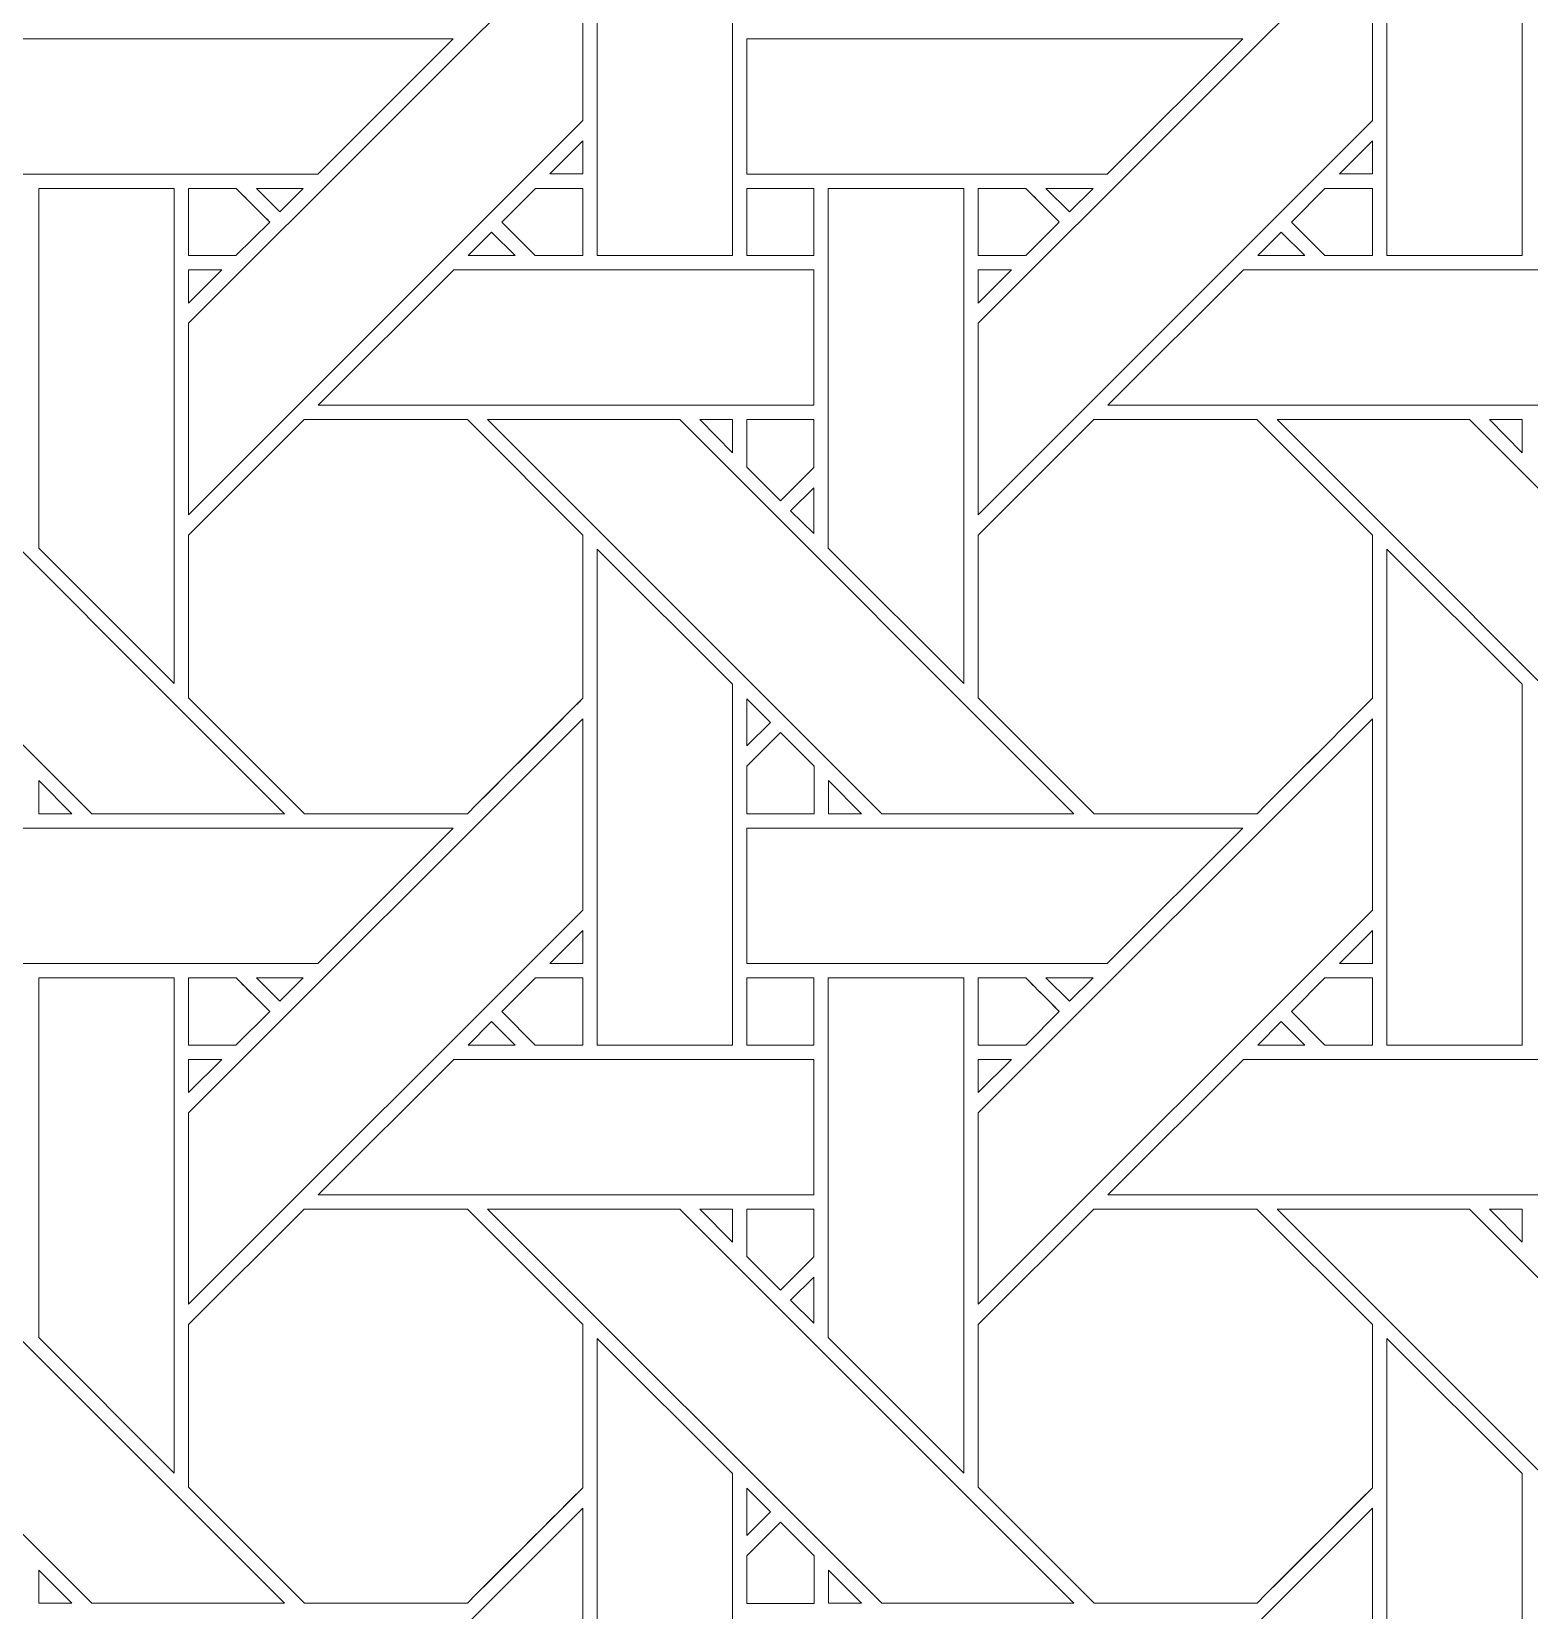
# Model space of a CAD drawing. Header units: inches. Extents: x 5.4 to 19.4, y 5.6 to 12.6.
# Drawn here: x 15.752 to 17.552, y 8.849 to 10.746 of the extents above; entities that cross this region are included whole.
import ezdxf

# ---------------------------------------------------------------- set-up
doc = ezdxf.new("R2010")
doc.units = ezdxf.units.IN
doc.header["$MEASUREMENT"] = 0
doc.layers.add('Design', color=7, linetype='Continuous', lineweight=0)

msp = doc.modelspace()

# ---------------------------------------------------------------- linework, layer by layer
at = {"layer": 'Design'}
for points, knots in [([(5.3829, 12.5948), (5.3829, 12.5948), (5.3829, 5.5948), (5.3829, 5.5948), (5.3829, 5.5948), (19.3829, 5.5948), (19.3829, 5.5948), (19.3829, 5.5948), (19.3829, 12.5948), (19.3829, 12.5948), (19.3829, 12.5948), (5.3829, 12.5948), (5.3829, 12.5948)], [0, 0, 0, 0, 1, 1, 1, 2, 2, 2, 3, 3, 3, 4, 4, 4, 4]), ([(5.8069, 12.1914), (5.8069, 12.1914), (5.8069, 5.9981), (5.8069, 5.9981), (5.8069, 5.9981), (18.9588, 5.9981), (18.9588, 5.9981), (18.9588, 5.9981), (18.9588, 12.1914), (18.9588, 12.1914), (18.9588, 12.1914), (5.8069, 12.1914), (5.8069, 12.1914)], [0, 0, 0, 0, 1, 1, 1, 2, 2, 2, 3, 3, 3, 4, 4, 4, 4]), ([(16.4317, 10.4769), (16.4317, 10.4769), (16.4317, 11.0727), (16.4317, 11.0727), (16.4317, 11.0727), (16.5945, 10.9106), (16.5945, 10.9106), (16.5945, 10.9106), (16.5945, 10.4769), (16.5945, 10.4769), (16.5945, 10.4769), (16.4317, 10.4769), (16.4317, 10.4769)], [0, 0, 0, 0, 1, 1, 1, 2, 2, 2, 3, 3, 3, 4, 4, 4, 4]), ([(17.3805, 10.4769), (17.3805, 10.4769), (17.3805, 11.0727), (17.3805, 11.0727), (17.3805, 11.0727), (17.5432, 10.9106), (17.5432, 10.9106), (17.5432, 10.9106), (17.5432, 10.4769), (17.5432, 10.4769), (17.5432, 10.4769), (17.3805, 10.4769), (17.3805, 10.4769)], [0, 0, 0, 0, 1, 1, 1, 2, 2, 2, 3, 3, 3, 4, 4, 4, 4]), ([(16.4146, 10.6391), (16.4146, 10.6391), (15.941, 10.1655), (15.941, 10.1655), (15.941, 10.1655), (15.941, 10.3956), (15.941, 10.3956), (15.941, 10.3956), (16.4146, 10.8692), (16.4146, 10.8692), (16.4146, 10.8692), (16.4146, 10.6391), (16.4146, 10.6391)], [0, 0, 0, 0, 1, 1, 1, 2, 2, 2, 3, 3, 3, 4, 4, 4, 4]), ([(17.3633, 10.6391), (17.3633, 10.6391), (16.8897, 10.1655), (16.8897, 10.1655), (16.8897, 10.1655), (16.8897, 10.3956), (16.8897, 10.3956), (16.8897, 10.3956), (17.3633, 10.8692), (17.3633, 10.8692), (17.3633, 10.8692), (17.3633, 10.6391), (17.3633, 10.6391)], [0, 0, 0, 0, 1, 1, 1, 2, 2, 2, 3, 3, 3, 4, 4, 4, 4]), ([(16.2588, 10.7376), (16.2588, 10.7376), (16.0961, 10.5749), (16.0961, 10.5749), (16.0961, 10.5749), (15.6631, 10.5749), (15.6631, 10.5749), (15.6631, 10.5749), (15.6631, 10.7376), (15.6631, 10.7376), (15.6631, 10.7376), (16.2588, 10.7376), (16.2588, 10.7376)], [0, 0, 0, 0, 1, 1, 1, 2, 2, 2, 3, 3, 3, 4, 4, 4, 4]), ([(17.2075, 10.7376), (17.2075, 10.7376), (17.0448, 10.5749), (17.0448, 10.5749), (17.0448, 10.5749), (16.6118, 10.5749), (16.6118, 10.5749), (16.6118, 10.5749), (16.6118, 10.7376), (16.6118, 10.7376), (16.6118, 10.7376), (17.2075, 10.7376), (17.2075, 10.7376)], [0, 0, 0, 0, 1, 1, 1, 2, 2, 2, 3, 3, 3, 4, 4, 4, 4]), ([(16.3748, 10.575), (16.3748, 10.575), (16.4146, 10.6147), (16.4146, 10.6147), (16.4146, 10.6147), (16.4146, 10.575), (16.4146, 10.575), (16.4146, 10.575), (16.3748, 10.575), (16.3748, 10.575)], [0, 0, 0, 0, 1, 1, 1, 2, 2, 2, 3, 3, 3, 3]), ([(17.3634, 10.575), (17.3634, 10.575), (17.3236, 10.575), (17.3236, 10.575), (17.3236, 10.575), (17.3634, 10.6147), (17.3634, 10.6147), (17.3634, 10.6147), (17.3634, 10.575), (17.3634, 10.575)], [0, 0, 0, 0, 1, 1, 1, 2, 2, 2, 3, 3, 3, 3]), ([(15.7609, 10.1255), (15.7609, 10.1255), (15.7609, 10.5577), (15.7609, 10.5577), (15.7609, 10.5577), (15.9238, 10.5577), (15.9238, 10.5577), (15.9238, 10.5577), (15.9238, 9.9626), (15.9238, 9.9626), (15.9238, 9.9626), (15.7609, 10.1255), (15.7609, 10.1255)], [0, 0, 0, 0, 1, 1, 1, 2, 2, 2, 3, 3, 3, 4, 4, 4, 4]), ([(15.998, 10.5577), (16.0032, 10.5526), (16.0339, 10.5218), (16.0384, 10.5173), (16.0384, 10.5173), (15.9979, 10.4769), (15.9979, 10.4769), (15.9979, 10.4769), (15.941, 10.4769), (15.941, 10.4769), (15.941, 10.4769), (15.941, 10.5577), (15.941, 10.5577), (15.941, 10.5577), (15.998, 10.5577), (15.998, 10.5577)], [0, 0, 0, 0, 1, 1, 1, 2, 2, 2, 3, 3, 3, 4, 4, 4, 5, 5, 5, 5]), ([(16.0384, 10.5173), (16.0384, 10.5173), (15.9979, 10.4769), (15.9979, 10.4769), (15.9979, 10.4769), (15.941, 10.4769), (15.941, 10.4769), (15.941, 10.4769), (15.941, 10.5577), (15.941, 10.5577), (15.941, 10.5577), (15.998, 10.5577), (15.998, 10.5577), (16.0034, 10.5523), (16.0384, 10.5173), (16.0384, 10.5173)], [0, 0, 0, 0, 1, 1, 1, 2, 2, 2, 3, 3, 3, 4, 4, 4, 5, 5, 5, 5]), ([(16.0224, 10.5577), (16.0224, 10.5577), (16.0788, 10.5577), (16.0788, 10.5577), (16.0788, 10.5577), (16.0506, 10.5295), (16.0506, 10.5295), (16.0506, 10.5295), (16.0224, 10.5577), (16.0224, 10.5577)], [0, 0, 0, 0, 1, 1, 1, 2, 2, 2, 3, 3, 3, 3]), ([(16.4146, 10.5577), (16.4146, 10.5577), (16.4146, 10.4769), (16.4146, 10.4769), (16.4146, 10.4769), (16.3575, 10.4769), (16.3575, 10.4769), (16.3575, 10.4769), (16.3172, 10.5173), (16.3172, 10.5173), (16.3172, 10.5173), (16.3576, 10.5577), (16.3576, 10.5577), (16.3576, 10.5577), (16.4146, 10.5577), (16.4146, 10.5577)], [0, 0, 0, 0, 1, 1, 1, 2, 2, 2, 3, 3, 3, 4, 4, 4, 5, 5, 5, 5]), ([(16.4146, 10.4769), (16.4146, 10.4769), (16.3575, 10.4769), (16.3575, 10.4769), (16.3575, 10.4769), (16.3172, 10.5173), (16.3172, 10.5173), (16.3172, 10.5173), (16.3576, 10.5577), (16.3576, 10.5577), (16.3576, 10.5577), (16.4146, 10.5577), (16.4146, 10.5577), (16.4146, 10.5577), (16.4146, 10.4769), (16.4146, 10.4769)], [0, 0, 0, 0, 1, 1, 1, 2, 2, 2, 3, 3, 3, 4, 4, 4, 5, 5, 5, 5]), ([(16.6921, 10.4769), (16.6921, 10.4769), (16.6118, 10.4769), (16.6118, 10.4769), (16.6118, 10.4769), (16.6118, 10.5577), (16.6118, 10.5577), (16.6118, 10.5577), (16.6921, 10.5577), (16.6921, 10.5577), (16.6921, 10.5577), (16.6921, 10.4769), (16.6921, 10.4769)], [0, 0, 0, 0, 1, 1, 1, 2, 2, 2, 3, 3, 3, 4, 4, 4, 4]), ([(16.6118, 10.4769), (16.6118, 10.4769), (16.6118, 10.5577), (16.6118, 10.5577), (16.6118, 10.5577), (16.6921, 10.5577), (16.6921, 10.5577), (16.6921, 10.5577), (16.6921, 10.4769), (16.6921, 10.4769), (16.6921, 10.4769), (16.6118, 10.4769), (16.6118, 10.4769)], [0, 0, 0, 0, 1, 1, 1, 2, 2, 2, 3, 3, 3, 4, 4, 4, 4]), ([(16.7096, 10.1255), (16.7096, 10.1255), (16.7096, 10.5577), (16.7096, 10.5577), (16.7096, 10.5577), (16.8725, 10.5577), (16.8725, 10.5577), (16.8725, 10.5577), (16.8725, 9.9626), (16.8725, 9.9626), (16.8725, 9.9626), (16.7096, 10.1255), (16.7096, 10.1255)], [0, 0, 0, 0, 1, 1, 1, 2, 2, 2, 3, 3, 3, 4, 4, 4, 4]), ([(16.9468, 10.5577), (16.9519, 10.5526), (16.9827, 10.5218), (16.9871, 10.5173), (16.9871, 10.5173), (16.9467, 10.4769), (16.9467, 10.4769), (16.9467, 10.4769), (16.8897, 10.4769), (16.8897, 10.4769), (16.8897, 10.4769), (16.8897, 10.5577), (16.8897, 10.5577), (16.8897, 10.5577), (16.9468, 10.5577), (16.9468, 10.5577)], [0, 0, 0, 0, 1, 1, 1, 2, 2, 2, 3, 3, 3, 4, 4, 4, 5, 5, 5, 5]), ([(16.9871, 10.5173), (16.9871, 10.5173), (16.9467, 10.4769), (16.9467, 10.4769), (16.9467, 10.4769), (16.8897, 10.4769), (16.8897, 10.4769), (16.8897, 10.4769), (16.8897, 10.5577), (16.8897, 10.5577), (16.8897, 10.5577), (16.9468, 10.5577), (16.9468, 10.5577), (16.9521, 10.5524), (16.9829, 10.5216), (16.9871, 10.5173)], [0, 0, 0, 0, 1, 1, 1, 2, 2, 2, 3, 3, 3, 4, 4, 4, 5, 5, 5, 5]), ([(16.9711, 10.5577), (16.9711, 10.5577), (17.0276, 10.5577), (17.0276, 10.5577), (17.0276, 10.5577), (16.9993, 10.5295), (16.9993, 10.5295), (16.9993, 10.5295), (16.9711, 10.5577), (16.9711, 10.5577)], [0, 0, 0, 0, 1, 1, 1, 2, 2, 2, 3, 3, 3, 3]), ([(17.3634, 10.5577), (17.3634, 10.5577), (17.3634, 10.4769), (17.3634, 10.4769), (17.3634, 10.4769), (17.3063, 10.4769), (17.3063, 10.4769), (17.3063, 10.4769), (17.2659, 10.5173), (17.2659, 10.5173), (17.2659, 10.5173), (17.3063, 10.5577), (17.3063, 10.5577), (17.3063, 10.5577), (17.3634, 10.5577), (17.3634, 10.5577)], [0, 0, 0, 0, 1, 1, 1, 2, 2, 2, 3, 3, 3, 4, 4, 4, 5, 5, 5, 5]), ([(17.3634, 10.4769), (17.3634, 10.4769), (17.3063, 10.4769), (17.3063, 10.4769), (17.3063, 10.4769), (17.2659, 10.5173), (17.2659, 10.5173), (17.2659, 10.5173), (17.3063, 10.5577), (17.3063, 10.5577), (17.3063, 10.5577), (17.3634, 10.5577), (17.3634, 10.5577), (17.3634, 10.5577), (17.3634, 10.4769), (17.3634, 10.4769)], [0, 0, 0, 0, 1, 1, 1, 2, 2, 2, 3, 3, 3, 4, 4, 4, 5, 5, 5, 5]), ([(16.2768, 10.4769), (16.2768, 10.4769), (16.305, 10.5052), (16.305, 10.5052), (16.305, 10.5052), (16.3333, 10.4769), (16.3333, 10.4769), (16.3333, 10.4769), (16.2768, 10.4769), (16.2768, 10.4769)], [0, 0, 0, 0, 1, 1, 1, 2, 2, 2, 3, 3, 3, 3]), ([(17.2255, 10.4769), (17.2255, 10.4769), (17.2538, 10.5052), (17.2538, 10.5052), (17.2538, 10.5052), (17.282, 10.4769), (17.282, 10.4769), (17.282, 10.4769), (17.2255, 10.4769), (17.2255, 10.4769)], [0, 0, 0, 0, 1, 1, 1, 2, 2, 2, 3, 3, 3, 3]), ([(15.9808, 10.4598), (15.9808, 10.4598), (15.941, 10.4199), (15.941, 10.4199), (15.941, 10.4199), (15.941, 10.4598), (15.941, 10.4598), (15.941, 10.4598), (15.9808, 10.4598), (15.9808, 10.4598)], [0, 0, 0, 0, 1, 1, 1, 2, 2, 2, 3, 3, 3, 3]), ([(16.6921, 10.4598), (16.6921, 10.4598), (16.6921, 10.297), (16.6921, 10.297), (16.6921, 10.297), (16.0968, 10.297), (16.0968, 10.297), (16.0968, 10.297), (16.2596, 10.4598), (16.2596, 10.4598), (16.2596, 10.4598), (16.6921, 10.4598), (16.6921, 10.4598)], [0, 0, 0, 0, 1, 1, 1, 2, 2, 2, 3, 3, 3, 4, 4, 4, 4]), ([(16.9295, 10.4598), (16.9295, 10.4598), (16.8897, 10.4199), (16.8897, 10.4199), (16.8897, 10.4199), (16.8897, 10.4598), (16.8897, 10.4598), (16.8897, 10.4598), (16.9295, 10.4598), (16.9295, 10.4598)], [0, 0, 0, 0, 1, 1, 1, 2, 2, 2, 3, 3, 3, 3]), ([(17.6408, 10.4598), (17.6408, 10.4598), (17.6408, 10.297), (17.6408, 10.297), (17.6408, 10.297), (17.0455, 10.297), (17.0455, 10.297), (17.0455, 10.297), (17.2084, 10.4598), (17.2084, 10.4598), (17.2084, 10.4598), (17.6408, 10.4598), (17.6408, 10.4598)], [0, 0, 0, 0, 1, 1, 1, 2, 2, 2, 3, 3, 3, 4, 4, 4, 4]), ([(16.056, 9.8062), (16.056, 9.8062), (15.8249, 9.8062), (15.8249, 9.8062), (15.8249, 9.8062), (15.3514, 10.2798), (15.3514, 10.2798), (15.3514, 10.2798), (15.5823, 10.2798), (15.5823, 10.2798), (15.5823, 10.2798), (16.056, 9.8062), (16.056, 9.8062)], [0, 0, 0, 0, 1, 1, 1, 2, 2, 2, 3, 3, 3, 4, 4, 4, 4]), ([(16.0797, 10.2798), (16.0797, 10.2798), (16.2759, 10.2798), (16.2759, 10.2798), (16.2759, 10.2798), (16.4146, 10.1411), (16.4146, 10.1411), (16.4146, 10.1411), (16.4146, 9.9449), (16.4146, 9.9449), (16.3968, 9.9269), (16.2849, 9.8152), (16.2759, 9.8062), (16.2759, 9.8062), (16.0802, 9.8062), (16.0802, 9.8062), (16.0802, 9.8062), (15.941, 9.9454), (15.941, 9.9454), (15.941, 9.9454), (15.941, 10.1411), (15.941, 10.1411), (15.941, 10.1411), (16.0797, 10.2798), (16.0797, 10.2798)], [0, 0, 0, 0, 1, 1, 1, 2, 2, 2, 3, 3, 3, 4, 4, 4, 5, 5, 5, 6, 6, 6, 7, 7, 7, 8, 8, 8, 8]), ([(16.4146, 10.1411), (16.4146, 10.1411), (16.4146, 9.9449), (16.4146, 9.9449), (16.3965, 9.9266), (16.2847, 9.815), (16.2759, 9.8062), (16.2759, 9.8062), (16.0802, 9.8062), (16.0802, 9.8062), (16.0802, 9.8062), (15.941, 9.9454), (15.941, 9.9454), (15.941, 9.9454), (15.941, 10.1411), (15.941, 10.1411), (15.941, 10.1411), (16.0797, 10.2798), (16.0797, 10.2798), (16.0797, 10.2798), (16.2759, 10.2798), (16.2759, 10.2798), (16.2759, 10.2798), (16.4146, 10.1411), (16.4146, 10.1411)], [0, 0, 0, 0, 1, 1, 1, 2, 2, 2, 3, 3, 3, 4, 4, 4, 5, 5, 5, 6, 6, 6, 7, 7, 7, 8, 8, 8, 8]), ([(17.0047, 9.8062), (17.0047, 9.8062), (16.7737, 9.8062), (16.7737, 9.8062), (16.7737, 9.8062), (16.3001, 10.2798), (16.3001, 10.2798), (16.3001, 10.2798), (16.531, 10.2798), (16.531, 10.2798), (16.531, 10.2798), (17.0047, 9.8062), (17.0047, 9.8062)], [0, 0, 0, 0, 1, 1, 1, 2, 2, 2, 3, 3, 3, 4, 4, 4, 4]), ([(16.5552, 10.2798), (16.5552, 10.2798), (16.5946, 10.2798), (16.5946, 10.2798), (16.5946, 10.2798), (16.5946, 10.24), (16.5946, 10.24), (16.5946, 10.24), (16.5552, 10.2798), (16.5552, 10.2798)], [0, 0, 0, 0, 1, 1, 1, 2, 2, 2, 3, 3, 3, 3]), ([(16.6921, 10.2798), (16.6921, 10.2798), (16.6921, 10.2222), (16.6921, 10.2222), (16.6921, 10.2222), (16.6522, 10.1823), (16.6522, 10.1823), (16.6522, 10.1823), (16.6118, 10.2226), (16.6118, 10.2226), (16.6118, 10.2226), (16.6118, 10.2798), (16.6118, 10.2798), (16.6118, 10.2798), (16.6921, 10.2798), (16.6921, 10.2798)], [0, 0, 0, 0, 1, 1, 1, 2, 2, 2, 3, 3, 3, 4, 4, 4, 5, 5, 5, 5]), ([(16.6522, 10.1823), (16.6522, 10.1823), (16.6118, 10.2226), (16.6118, 10.2226), (16.6118, 10.2226), (16.6118, 10.2798), (16.6118, 10.2798), (16.6118, 10.2798), (16.6921, 10.2798), (16.6921, 10.2798), (16.6921, 10.2798), (16.6921, 10.2222), (16.6921, 10.2222), (16.6921, 10.2222), (16.6522, 10.1823), (16.6522, 10.1823)], [0, 0, 0, 0, 1, 1, 1, 2, 2, 2, 3, 3, 3, 4, 4, 4, 5, 5, 5, 5]), ([(17.0284, 10.2798), (17.0284, 10.2798), (17.2246, 10.2798), (17.2246, 10.2798), (17.2246, 10.2798), (17.3634, 10.1411), (17.3634, 10.1411), (17.3634, 10.1411), (17.3634, 9.9449), (17.3634, 9.9449), (17.3456, 9.9269), (17.2336, 9.8152), (17.2247, 9.8062), (17.2247, 9.8062), (17.0289, 9.8062), (17.0289, 9.8062), (17.0289, 9.8062), (16.8897, 9.9454), (16.8897, 9.9454), (16.8897, 9.9454), (16.8897, 10.1411), (16.8897, 10.1411), (16.8897, 10.1411), (17.0284, 10.2798), (17.0284, 10.2798)], [0, 0, 0, 0, 1, 1, 1, 2, 2, 2, 3, 3, 3, 4, 4, 4, 5, 5, 5, 6, 6, 6, 7, 7, 7, 8, 8, 8, 8]), ([(17.3634, 9.9449), (17.3456, 9.927), (17.2337, 9.8152), (17.2247, 9.8062), (17.2247, 9.8062), (17.0289, 9.8062), (17.0289, 9.8062), (17.0289, 9.8062), (16.8897, 9.9454), (16.8897, 9.9454), (16.8897, 9.9454), (16.8897, 10.1411), (16.8897, 10.1411), (16.8897, 10.1411), (17.0284, 10.2798), (17.0284, 10.2798), (17.0284, 10.2798), (17.2246, 10.2798), (17.2246, 10.2798), (17.2246, 10.2798), (17.3634, 10.1411), (17.3634, 10.1411), (17.3634, 10.1411), (17.3634, 9.9449), (17.3634, 9.9449)], [0, 0, 0, 0, 1, 1, 1, 2, 2, 2, 3, 3, 3, 4, 4, 4, 5, 5, 5, 6, 6, 6, 7, 7, 7, 8, 8, 8, 8]), ([(17.7224, 9.8062), (17.7224, 9.8062), (17.2488, 10.2798), (17.2488, 10.2798), (17.2488, 10.2798), (17.4798, 10.2798), (17.4798, 10.2798), (17.4798, 10.2798), (17.9534, 9.8062), (17.9534, 9.8062), (17.9534, 9.8062), (17.7224, 9.8062), (17.7224, 9.8062)], [0, 0, 0, 0, 1, 1, 1, 2, 2, 2, 3, 3, 3, 4, 4, 4, 4]), ([(17.5433, 10.2798), (17.5433, 10.2798), (17.5433, 10.24), (17.5433, 10.24), (17.5433, 10.24), (17.5039, 10.2798), (17.5039, 10.2798), (17.5039, 10.2798), (17.5433, 10.2798), (17.5433, 10.2798)], [0, 0, 0, 0, 1, 1, 1, 2, 2, 2, 3, 3, 3, 3]), ([(16.6921, 10.198), (16.6921, 10.198), (16.6921, 10.1428), (16.6921, 10.1428), (16.6921, 10.1428), (16.6643, 10.1702), (16.6643, 10.1702), (16.6643, 10.1702), (16.6921, 10.198), (16.6921, 10.198)], [0, 0, 0, 0, 1, 1, 1, 2, 2, 2, 3, 3, 3, 3]), ([(16.4317, 9.5282), (16.4317, 9.5282), (16.4317, 10.124), (16.4317, 10.124), (16.4317, 10.124), (16.5945, 9.9619), (16.5945, 9.9619), (16.5945, 9.9619), (16.5945, 9.5282), (16.5945, 9.5282), (16.5945, 9.5282), (16.4317, 9.5282), (16.4317, 9.5282)], [0, 0, 0, 0, 1, 1, 1, 2, 2, 2, 3, 3, 3, 4, 4, 4, 4]), ([(17.3805, 9.5282), (17.3805, 9.5282), (17.3805, 10.124), (17.3805, 10.124), (17.3805, 10.124), (17.5432, 9.9619), (17.5432, 9.9619), (17.5432, 9.9619), (17.5432, 9.5282), (17.5432, 9.5282), (17.5432, 9.5282), (17.3805, 9.5282), (17.3805, 9.5282)], [0, 0, 0, 0, 1, 1, 1, 2, 2, 2, 3, 3, 3, 4, 4, 4, 4]), ([(16.6118, 9.8876), (16.6118, 9.8876), (16.6118, 9.9444), (16.6118, 9.9444), (16.6118, 9.9444), (16.64, 9.9158), (16.64, 9.9158), (16.64, 9.9158), (16.6118, 9.8876), (16.6118, 9.8876)], [0, 0, 0, 0, 1, 1, 1, 2, 2, 2, 3, 3, 3, 3]), ([(16.4146, 9.6904), (16.4146, 9.6904), (15.941, 9.2167), (15.941, 9.2167), (15.941, 9.2167), (15.941, 9.4468), (15.941, 9.4468), (15.941, 9.4468), (16.4146, 9.9204), (16.4146, 9.9204), (16.4146, 9.9204), (16.4146, 9.6904), (16.4146, 9.6904)], [0, 0, 0, 0, 1, 1, 1, 2, 2, 2, 3, 3, 3, 4, 4, 4, 4]), ([(17.3633, 9.6904), (17.3633, 9.6904), (16.8897, 9.2167), (16.8897, 9.2167), (16.8897, 9.2167), (16.8897, 9.4468), (16.8897, 9.4468), (16.8897, 9.4468), (17.3633, 9.9204), (17.3633, 9.9204), (17.3633, 9.9204), (17.3633, 9.6904), (17.3633, 9.6904)], [0, 0, 0, 0, 1, 1, 1, 2, 2, 2, 3, 3, 3, 4, 4, 4, 4]), ([(16.6118, 9.8059), (16.6118, 9.8059), (16.6118, 9.8632), (16.6118, 9.8632), (16.6118, 9.8632), (16.6522, 9.9036), (16.6522, 9.9036), (16.6522, 9.9036), (16.6925, 9.8632), (16.6925, 9.8632), (16.6925, 9.8632), (16.6925, 9.8059), (16.6925, 9.8059), (16.6925, 9.8059), (16.6118, 9.8059), (16.6118, 9.8059)], [0, 0, 0, 0, 1, 1, 1, 2, 2, 2, 3, 3, 3, 4, 4, 4, 5, 5, 5, 5]), ([(16.6522, 9.9036), (16.6522, 9.9036), (16.6925, 9.8632), (16.6925, 9.8632), (16.6925, 9.8632), (16.6925, 9.8059), (16.6925, 9.8059), (16.6925, 9.8059), (16.6118, 9.8059), (16.6118, 9.8059), (16.6118, 9.8059), (16.6118, 9.8632), (16.6118, 9.8632), (16.6118, 9.8632), (16.6522, 9.9036), (16.6522, 9.9036)], [0, 0, 0, 0, 1, 1, 1, 2, 2, 2, 3, 3, 3, 4, 4, 4, 5, 5, 5, 5]), ([(15.761, 9.8062), (15.761, 9.8062), (15.761, 9.846), (15.761, 9.846), (15.761, 9.846), (15.8007, 9.8062), (15.8007, 9.8062), (15.8007, 9.8062), (15.761, 9.8062), (15.761, 9.8062)], [0, 0, 0, 0, 1, 1, 1, 2, 2, 2, 3, 3, 3, 3]), ([(16.7097, 9.8062), (16.7097, 9.8062), (16.7097, 9.846), (16.7097, 9.846), (16.7097, 9.846), (16.7495, 9.8062), (16.7495, 9.8062), (16.7495, 9.8062), (16.7097, 9.8062), (16.7097, 9.8062)], [0, 0, 0, 0, 1, 1, 1, 2, 2, 2, 3, 3, 3, 3]), ([(16.2588, 9.7889), (16.2588, 9.7889), (16.0961, 9.6262), (16.0961, 9.6262), (16.0961, 9.6262), (15.6631, 9.6262), (15.6631, 9.6262), (15.6631, 9.6262), (15.6631, 9.7889), (15.6631, 9.7889), (15.6631, 9.7889), (16.2588, 9.7889), (16.2588, 9.7889)], [0, 0, 0, 0, 1, 1, 1, 2, 2, 2, 3, 3, 3, 4, 4, 4, 4]), ([(17.0448, 9.6262), (17.0448, 9.6262), (16.6118, 9.6262), (16.6118, 9.6262), (16.6118, 9.6262), (16.6118, 9.7889), (16.6118, 9.7889), (16.6118, 9.7889), (17.2075, 9.7889), (17.2075, 9.7889), (17.2075, 9.7889), (17.0448, 9.6262), (17.0448, 9.6262)], [0, 0, 0, 0, 1, 1, 1, 2, 2, 2, 3, 3, 3, 4, 4, 4, 4]), ([(16.3748, 9.6262), (16.3748, 9.6262), (16.4146, 9.666), (16.4146, 9.666), (16.4146, 9.666), (16.4146, 9.6262), (16.4146, 9.6262), (16.4146, 9.6262), (16.3748, 9.6262), (16.3748, 9.6262)], [0, 0, 0, 0, 1, 1, 1, 2, 2, 2, 3, 3, 3, 3]), ([(17.3634, 9.666), (17.3634, 9.666), (17.3634, 9.6262), (17.3634, 9.6262), (17.3634, 9.6262), (17.3236, 9.6262), (17.3236, 9.6262), (17.3236, 9.6262), (17.3634, 9.666), (17.3634, 9.666)], [0, 0, 0, 0, 1, 1, 1, 2, 2, 2, 3, 3, 3, 3]), ([(15.7609, 9.1768), (15.7609, 9.1768), (15.7609, 9.609), (15.7609, 9.609), (15.7609, 9.609), (15.9238, 9.609), (15.9238, 9.609), (15.9238, 9.609), (15.9238, 9.0138), (15.9238, 9.0138), (15.9238, 9.0138), (15.7609, 9.1768), (15.7609, 9.1768)], [0, 0, 0, 0, 1, 1, 1, 2, 2, 2, 3, 3, 3, 4, 4, 4, 4]), ([(15.998, 9.609), (16.0032, 9.6038), (16.0339, 9.573), (16.0384, 9.5686), (16.0384, 9.5686), (15.9979, 9.5282), (15.9979, 9.5282), (15.9979, 9.5282), (15.941, 9.5282), (15.941, 9.5282), (15.941, 9.5282), (15.941, 9.609), (15.941, 9.609), (15.941, 9.609), (15.998, 9.609), (15.998, 9.609)], [0, 0, 0, 0, 1, 1, 1, 2, 2, 2, 3, 3, 3, 4, 4, 4, 5, 5, 5, 5]), ([(16.0384, 9.5686), (16.0384, 9.5686), (15.9979, 9.5282), (15.9979, 9.5282), (15.9979, 9.5282), (15.941, 9.5282), (15.941, 9.5282), (15.941, 9.5282), (15.941, 9.609), (15.941, 9.609), (15.941, 9.609), (15.998, 9.609), (15.998, 9.609), (15.998, 9.609), (16.0384, 9.5686), (16.0384, 9.5686)], [0, 0, 0, 0, 1, 1, 1, 2, 2, 2, 3, 3, 3, 4, 4, 4, 5, 5, 5, 5]), ([(16.0224, 9.609), (16.0224, 9.609), (16.0788, 9.609), (16.0788, 9.609), (16.0788, 9.609), (16.0506, 9.5808), (16.0506, 9.5808), (16.0506, 9.5808), (16.0224, 9.609), (16.0224, 9.609)], [0, 0, 0, 0, 1, 1, 1, 2, 2, 2, 3, 3, 3, 3]), ([(16.4146, 9.609), (16.4146, 9.609), (16.4146, 9.5282), (16.4146, 9.5282), (16.4146, 9.5282), (16.3575, 9.5282), (16.3575, 9.5282), (16.3575, 9.5282), (16.3172, 9.5686), (16.3172, 9.5686), (16.3172, 9.5686), (16.3576, 9.609), (16.3576, 9.609), (16.3576, 9.609), (16.4146, 9.609), (16.4146, 9.609)], [0, 0, 0, 0, 1, 1, 1, 2, 2, 2, 3, 3, 3, 4, 4, 4, 5, 5, 5, 5]), ([(16.4146, 9.5282), (16.4146, 9.5282), (16.3575, 9.5282), (16.3575, 9.5282), (16.3575, 9.5282), (16.3172, 9.5686), (16.3172, 9.5686), (16.3172, 9.5686), (16.3576, 9.609), (16.3576, 9.609), (16.3576, 9.609), (16.4146, 9.609), (16.4146, 9.609), (16.4146, 9.609), (16.4146, 9.5282), (16.4146, 9.5282)], [0, 0, 0, 0, 1, 1, 1, 2, 2, 2, 3, 3, 3, 4, 4, 4, 5, 5, 5, 5]), ([(16.6921, 9.5282), (16.6921, 9.5282), (16.6118, 9.5282), (16.6118, 9.5282), (16.6118, 9.5282), (16.6118, 9.609), (16.6118, 9.609), (16.6118, 9.609), (16.6921, 9.609), (16.6921, 9.609), (16.6921, 9.609), (16.6921, 9.5282), (16.6921, 9.5282)], [0, 0, 0, 0, 1, 1, 1, 2, 2, 2, 3, 3, 3, 4, 4, 4, 4]), ([(16.6118, 9.5282), (16.6118, 9.5282), (16.6118, 9.609), (16.6118, 9.609), (16.6118, 9.609), (16.6921, 9.609), (16.6921, 9.609), (16.6921, 9.609), (16.6921, 9.5282), (16.6921, 9.5282), (16.6921, 9.5282), (16.6118, 9.5282), (16.6118, 9.5282)], [0, 0, 0, 0, 1, 1, 1, 2, 2, 2, 3, 3, 3, 4, 4, 4, 4]), ([(16.7096, 9.1768), (16.7096, 9.1768), (16.7096, 9.609), (16.7096, 9.609), (16.7096, 9.609), (16.8725, 9.609), (16.8725, 9.609), (16.8725, 9.609), (16.8725, 9.0138), (16.8725, 9.0138), (16.8725, 9.0138), (16.7096, 9.1768), (16.7096, 9.1768)], [0, 0, 0, 0, 1, 1, 1, 2, 2, 2, 3, 3, 3, 4, 4, 4, 4]), ([(16.9468, 9.609), (16.9519, 9.6038), (16.9827, 9.573), (16.9871, 9.5686), (16.9871, 9.5686), (16.9467, 9.5282), (16.9467, 9.5282), (16.9467, 9.5282), (16.8897, 9.5282), (16.8897, 9.5282), (16.8897, 9.5282), (16.8897, 9.609), (16.8897, 9.609), (16.8897, 9.609), (16.9468, 9.609), (16.9468, 9.609)], [0, 0, 0, 0, 1, 1, 1, 2, 2, 2, 3, 3, 3, 4, 4, 4, 5, 5, 5, 5]), ([(16.9716, 9.5841), (16.9716, 9.5841), (16.9871, 9.5686), (16.9871, 9.5686), (16.9871, 9.5686), (16.9467, 9.5282), (16.9467, 9.5282), (16.9467, 9.5282), (16.8897, 9.5282), (16.8897, 9.5282), (16.8897, 9.5282), (16.8897, 9.609), (16.8897, 9.609), (16.8897, 9.609), (16.9468, 9.609), (16.9468, 9.609), (16.9522, 9.6036), (16.9622, 9.5935), (16.9716, 9.5841)], [0, 0, 0, 0, 1, 1, 1, 2, 2, 2, 3, 3, 3, 4, 4, 4, 5, 5, 5, 6, 6, 6, 6]), ([(16.9711, 9.609), (16.9711, 9.609), (17.0276, 9.609), (17.0276, 9.609), (17.0276, 9.609), (16.9993, 9.5808), (16.9993, 9.5808), (16.9993, 9.5808), (16.9711, 9.609), (16.9711, 9.609)], [0, 0, 0, 0, 1, 1, 1, 2, 2, 2, 3, 3, 3, 3]), ([(17.3634, 9.609), (17.3634, 9.609), (17.3634, 9.5282), (17.3634, 9.5282), (17.3634, 9.5282), (17.3063, 9.5282), (17.3063, 9.5282), (17.3063, 9.5282), (17.2659, 9.5686), (17.2659, 9.5686), (17.2659, 9.5686), (17.3063, 9.609), (17.3063, 9.609), (17.3063, 9.609), (17.3634, 9.609), (17.3634, 9.609)], [0, 0, 0, 0, 1, 1, 1, 2, 2, 2, 3, 3, 3, 4, 4, 4, 5, 5, 5, 5]), ([(17.3634, 9.5282), (17.3634, 9.5282), (17.3063, 9.5282), (17.3063, 9.5282), (17.3063, 9.5282), (17.2659, 9.5686), (17.2659, 9.5686), (17.2659, 9.5686), (17.3063, 9.609), (17.3063, 9.609), (17.3063, 9.609), (17.3634, 9.609), (17.3634, 9.609), (17.3634, 9.609), (17.3634, 9.5282), (17.3634, 9.5282)], [0, 0, 0, 0, 1, 1, 1, 2, 2, 2, 3, 3, 3, 4, 4, 4, 5, 5, 5, 5]), ([(16.2768, 9.5282), (16.2768, 9.5282), (16.305, 9.5564), (16.305, 9.5564), (16.305, 9.5564), (16.3333, 9.5282), (16.3333, 9.5282), (16.3333, 9.5282), (16.2768, 9.5282), (16.2768, 9.5282)], [0, 0, 0, 0, 1, 1, 1, 2, 2, 2, 3, 3, 3, 3]), ([(17.2538, 9.5564), (17.2538, 9.5564), (17.282, 9.5282), (17.282, 9.5282), (17.282, 9.5282), (17.2255, 9.5282), (17.2255, 9.5282), (17.2255, 9.5282), (17.2538, 9.5564), (17.2538, 9.5564)], [0, 0, 0, 0, 1, 1, 1, 2, 2, 2, 3, 3, 3, 3]), ([(15.9808, 9.511), (15.9808, 9.511), (15.941, 9.4712), (15.941, 9.4712), (15.941, 9.4712), (15.941, 9.511), (15.941, 9.511), (15.941, 9.511), (15.9808, 9.511), (15.9808, 9.511)], [0, 0, 0, 0, 1, 1, 1, 2, 2, 2, 3, 3, 3, 3]), ([(16.6921, 9.511), (16.6921, 9.511), (16.6921, 9.3482), (16.6921, 9.3482), (16.6921, 9.3482), (16.0968, 9.3482), (16.0968, 9.3482), (16.0968, 9.3482), (16.2596, 9.511), (16.2596, 9.511), (16.2596, 9.511), (16.6921, 9.511), (16.6921, 9.511)], [0, 0, 0, 0, 1, 1, 1, 2, 2, 2, 3, 3, 3, 4, 4, 4, 4]), ([(16.9295, 9.511), (16.9295, 9.511), (16.8897, 9.4712), (16.8897, 9.4712), (16.8897, 9.4712), (16.8897, 9.511), (16.8897, 9.511), (16.8897, 9.511), (16.9295, 9.511), (16.9295, 9.511)], [0, 0, 0, 0, 1, 1, 1, 2, 2, 2, 3, 3, 3, 3]), ([(17.6408, 9.511), (17.6408, 9.511), (17.6408, 9.3482), (17.6408, 9.3482), (17.6408, 9.3482), (17.0455, 9.3482), (17.0455, 9.3482), (17.0455, 9.3482), (17.2084, 9.511), (17.2084, 9.511), (17.2084, 9.511), (17.6408, 9.511), (17.6408, 9.511)], [0, 0, 0, 0, 1, 1, 1, 2, 2, 2, 3, 3, 3, 4, 4, 4, 4]), ([(15.3514, 9.3311), (15.3514, 9.3311), (15.5823, 9.3311), (15.5823, 9.3311), (15.5823, 9.3311), (16.056, 8.8574), (16.056, 8.8574), (16.056, 8.8574), (15.8249, 8.8574), (15.8249, 8.8574), (15.8249, 8.8574), (15.3514, 9.3311), (15.3514, 9.3311)], [0, 0, 0, 0, 1, 1, 1, 2, 2, 2, 3, 3, 3, 4, 4, 4, 4]), ([(16.0797, 9.3311), (16.0797, 9.3311), (16.2759, 9.3311), (16.2759, 9.3311), (16.2759, 9.3311), (16.4146, 9.1924), (16.4146, 9.1924), (16.4146, 9.1924), (16.4146, 8.9961), (16.4146, 8.9961), (16.3968, 8.9782), (16.2849, 8.8665), (16.2759, 8.8575), (16.2759, 8.8575), (16.0802, 8.8575), (16.0802, 8.8575), (16.0802, 8.8575), (15.941, 8.9967), (15.941, 8.9967), (15.941, 8.9967), (15.941, 9.1924), (15.941, 9.1924), (15.941, 9.1924), (16.0797, 9.3311), (16.0797, 9.3311)], [0, 0, 0, 0, 1, 1, 1, 2, 2, 2, 3, 3, 3, 4, 4, 4, 5, 5, 5, 6, 6, 6, 7, 7, 7, 8, 8, 8, 8]), ([(16.4146, 8.9961), (16.3971, 8.9784), (16.2851, 8.8667), (16.2759, 8.8575), (16.2759, 8.8575), (16.0802, 8.8575), (16.0802, 8.8575), (16.0802, 8.8575), (15.941, 8.9967), (15.941, 8.9967), (15.941, 8.9967), (15.941, 9.1924), (15.941, 9.1924), (15.941, 9.1924), (16.0797, 9.3311), (16.0797, 9.3311), (16.0797, 9.3311), (16.2759, 9.3311), (16.2759, 9.3311), (16.2759, 9.3311), (16.4146, 9.1924), (16.4146, 9.1924), (16.4146, 9.1924), (16.4146, 8.9961), (16.4146, 8.9961)], [0, 0, 0, 0, 1, 1, 1, 2, 2, 2, 3, 3, 3, 4, 4, 4, 5, 5, 5, 6, 6, 6, 7, 7, 7, 8, 8, 8, 8]), ([(16.7737, 8.8574), (16.7737, 8.8574), (16.3001, 9.3311), (16.3001, 9.3311), (16.3001, 9.3311), (16.531, 9.3311), (16.531, 9.3311), (16.531, 9.3311), (17.0047, 8.8574), (17.0047, 8.8574), (17.0047, 8.8574), (16.7737, 8.8574), (16.7737, 8.8574)], [0, 0, 0, 0, 1, 1, 1, 2, 2, 2, 3, 3, 3, 4, 4, 4, 4]), ([(16.5946, 9.3311), (16.5946, 9.3311), (16.5946, 9.2913), (16.5946, 9.2913), (16.5946, 9.2913), (16.5552, 9.3311), (16.5552, 9.3311), (16.5552, 9.3311), (16.5946, 9.3311), (16.5946, 9.3311)], [0, 0, 0, 0, 1, 1, 1, 2, 2, 2, 3, 3, 3, 3]), ([(16.6921, 9.3311), (16.6921, 9.3311), (16.6921, 9.2735), (16.6921, 9.2735), (16.6921, 9.2735), (16.6522, 9.2336), (16.6522, 9.2336), (16.6522, 9.2336), (16.6118, 9.2739), (16.6118, 9.2739), (16.6118, 9.2739), (16.6118, 9.3311), (16.6118, 9.3311), (16.6118, 9.3311), (16.6921, 9.3311), (16.6921, 9.3311)], [0, 0, 0, 0, 1, 1, 1, 2, 2, 2, 3, 3, 3, 4, 4, 4, 5, 5, 5, 5]), ([(16.6522, 9.2336), (16.6522, 9.2336), (16.6118, 9.2739), (16.6118, 9.2739), (16.6118, 9.2739), (16.6118, 9.3311), (16.6118, 9.3311), (16.6118, 9.3311), (16.6921, 9.3311), (16.6921, 9.3311), (16.6921, 9.3311), (16.6921, 9.2735), (16.6921, 9.2735), (16.6921, 9.2735), (16.6522, 9.2336), (16.6522, 9.2336)], [0, 0, 0, 0, 1, 1, 1, 2, 2, 2, 3, 3, 3, 4, 4, 4, 5, 5, 5, 5]), ([(17.0284, 9.3311), (17.0284, 9.3311), (17.2246, 9.3311), (17.2246, 9.3311), (17.2246, 9.3311), (17.3634, 9.1924), (17.3634, 9.1924), (17.3634, 9.1924), (17.3634, 8.9961), (17.3634, 8.9961), (17.3456, 8.9782), (17.2336, 8.8665), (17.2247, 8.8575), (17.2247, 8.8575), (17.0289, 8.8575), (17.0289, 8.8575), (17.0289, 8.8575), (16.8897, 8.9967), (16.8897, 8.9967), (16.8897, 8.9967), (16.8897, 9.1924), (16.8897, 9.1924), (16.8897, 9.1924), (17.0284, 9.3311), (17.0284, 9.3311)], [0, 0, 0, 0, 1, 1, 1, 2, 2, 2, 3, 3, 3, 4, 4, 4, 5, 5, 5, 6, 6, 6, 7, 7, 7, 8, 8, 8, 8]), ([(17.3634, 8.9961), (17.3457, 8.9784), (17.2338, 8.8666), (17.2247, 8.8575), (17.2247, 8.8575), (17.0289, 8.8575), (17.0289, 8.8575), (17.0289, 8.8575), (16.8897, 8.9967), (16.8897, 8.9967), (16.8897, 8.9967), (16.8897, 9.1924), (16.8897, 9.1924), (16.8897, 9.1924), (17.0284, 9.3311), (17.0284, 9.3311), (17.0284, 9.3311), (17.2246, 9.3311), (17.2246, 9.3311), (17.2246, 9.3311), (17.3634, 9.1924), (17.3634, 9.1924), (17.3634, 9.1924), (17.3634, 8.9961), (17.3634, 8.9961)], [0, 0, 0, 0, 1, 1, 1, 2, 2, 2, 3, 3, 3, 4, 4, 4, 5, 5, 5, 6, 6, 6, 7, 7, 7, 8, 8, 8, 8]), ([(17.7224, 8.8574), (17.7224, 8.8574), (17.2488, 9.3311), (17.2488, 9.3311), (17.2488, 9.3311), (17.4798, 9.3311), (17.4798, 9.3311), (17.4798, 9.3311), (17.9534, 8.8574), (17.9534, 8.8574), (17.9534, 8.8574), (17.7224, 8.8574), (17.7224, 8.8574)], [0, 0, 0, 0, 1, 1, 1, 2, 2, 2, 3, 3, 3, 4, 4, 4, 4]), ([(17.5433, 9.3311), (17.5433, 9.3311), (17.5433, 9.2913), (17.5433, 9.2913), (17.5433, 9.2913), (17.5039, 9.3311), (17.5039, 9.3311), (17.5039, 9.3311), (17.5433, 9.3311), (17.5433, 9.3311)], [0, 0, 0, 0, 1, 1, 1, 2, 2, 2, 3, 3, 3, 3]), ([(16.6921, 9.2492), (16.6921, 9.2492), (16.6921, 9.1941), (16.6921, 9.1941), (16.6921, 9.1941), (16.6643, 9.2215), (16.6643, 9.2215), (16.6643, 9.2215), (16.6921, 9.2492), (16.6921, 9.2492)], [0, 0, 0, 0, 1, 1, 1, 2, 2, 2, 3, 3, 3, 3]), ([(16.4317, 8.5794), (16.4317, 8.5794), (16.4317, 9.1753), (16.4317, 9.1753), (16.4317, 9.1753), (16.5945, 9.0131), (16.5945, 9.0131), (16.5945, 9.0131), (16.5945, 8.5794), (16.5945, 8.5794), (16.5945, 8.5794), (16.4317, 8.5794), (16.4317, 8.5794)], [0, 0, 0, 0, 1, 1, 1, 2, 2, 2, 3, 3, 3, 4, 4, 4, 4]), ([(17.3805, 8.5794), (17.3805, 8.5794), (17.3805, 9.1753), (17.3805, 9.1753), (17.3805, 9.1753), (17.5432, 9.0131), (17.5432, 9.0131), (17.5432, 9.0131), (17.5432, 8.5794), (17.5432, 8.5794), (17.5432, 8.5794), (17.3805, 8.5794), (17.3805, 8.5794)], [0, 0, 0, 0, 1, 1, 1, 2, 2, 2, 3, 3, 3, 4, 4, 4, 4]), ([(16.6118, 8.9389), (16.6118, 8.9389), (16.6118, 8.9956), (16.6118, 8.9956), (16.6118, 8.9956), (16.64, 8.9671), (16.64, 8.9671), (16.64, 8.9671), (16.6118, 8.9389), (16.6118, 8.9389)], [0, 0, 0, 0, 1, 1, 1, 2, 2, 2, 3, 3, 3, 3]), ([(15.941, 8.4981), (15.941, 8.4981), (16.4146, 8.9717), (16.4146, 8.9717), (16.4146, 8.9717), (16.4146, 8.7417), (16.4146, 8.7417), (16.4146, 8.7417), (15.941, 8.268), (15.941, 8.268), (15.941, 8.268), (15.941, 8.4981), (15.941, 8.4981)], [0, 0, 0, 0, 1, 1, 1, 2, 2, 2, 3, 3, 3, 4, 4, 4, 4]), ([(17.3633, 8.7417), (17.3633, 8.7417), (16.8897, 8.268), (16.8897, 8.268), (16.8897, 8.268), (16.8897, 8.4981), (16.8897, 8.4981), (16.8897, 8.4981), (17.3633, 8.9717), (17.3633, 8.9717), (17.3633, 8.9717), (17.3633, 8.7417), (17.3633, 8.7417)], [0, 0, 0, 0, 1, 1, 1, 2, 2, 2, 3, 3, 3, 4, 4, 4, 4]), ([(16.6118, 8.8572), (16.6118, 8.8572), (16.6118, 8.9145), (16.6118, 8.9145), (16.6118, 8.9145), (16.6522, 8.9548), (16.6522, 8.9548), (16.6522, 8.9548), (16.6925, 8.9145), (16.6925, 8.9145), (16.6925, 8.9145), (16.6925, 8.8572), (16.6925, 8.8572), (16.6925, 8.8572), (16.6118, 8.8572), (16.6118, 8.8572)], [0, 0, 0, 0, 1, 1, 1, 2, 2, 2, 3, 3, 3, 4, 4, 4, 5, 5, 5, 5]), ([(16.6522, 8.9548), (16.6522, 8.9548), (16.6925, 8.9145), (16.6925, 8.9145), (16.6925, 8.9145), (16.6925, 8.8572), (16.6925, 8.8572), (16.6925, 8.8572), (16.6118, 8.8572), (16.6118, 8.8572), (16.6118, 8.8572), (16.6118, 8.9145), (16.6118, 8.9145), (16.6118, 8.9145), (16.6522, 8.9548), (16.6522, 8.9548)], [0, 0, 0, 0, 1, 1, 1, 2, 2, 2, 3, 3, 3, 4, 4, 4, 5, 5, 5, 5]), ([(15.8007, 8.8574), (15.8007, 8.8574), (15.761, 8.8574), (15.761, 8.8574), (15.761, 8.8574), (15.761, 8.8972), (15.761, 8.8972), (15.761, 8.8972), (15.8007, 8.8574), (15.8007, 8.8574)], [0, 0, 0, 0, 1, 1, 1, 2, 2, 2, 3, 3, 3, 3]), ([(16.7097, 8.8574), (16.7097, 8.8574), (16.7097, 8.8972), (16.7097, 8.8972), (16.7097, 8.8972), (16.7495, 8.8574), (16.7495, 8.8574), (16.7495, 8.8574), (16.7097, 8.8574), (16.7097, 8.8574)], [0, 0, 0, 0, 1, 1, 1, 2, 2, 2, 3, 3, 3, 3])]:
    msp.add_open_spline(points, degree=3, knots=knots, dxfattribs=at)

doc.saveas('drawing.dxf')
